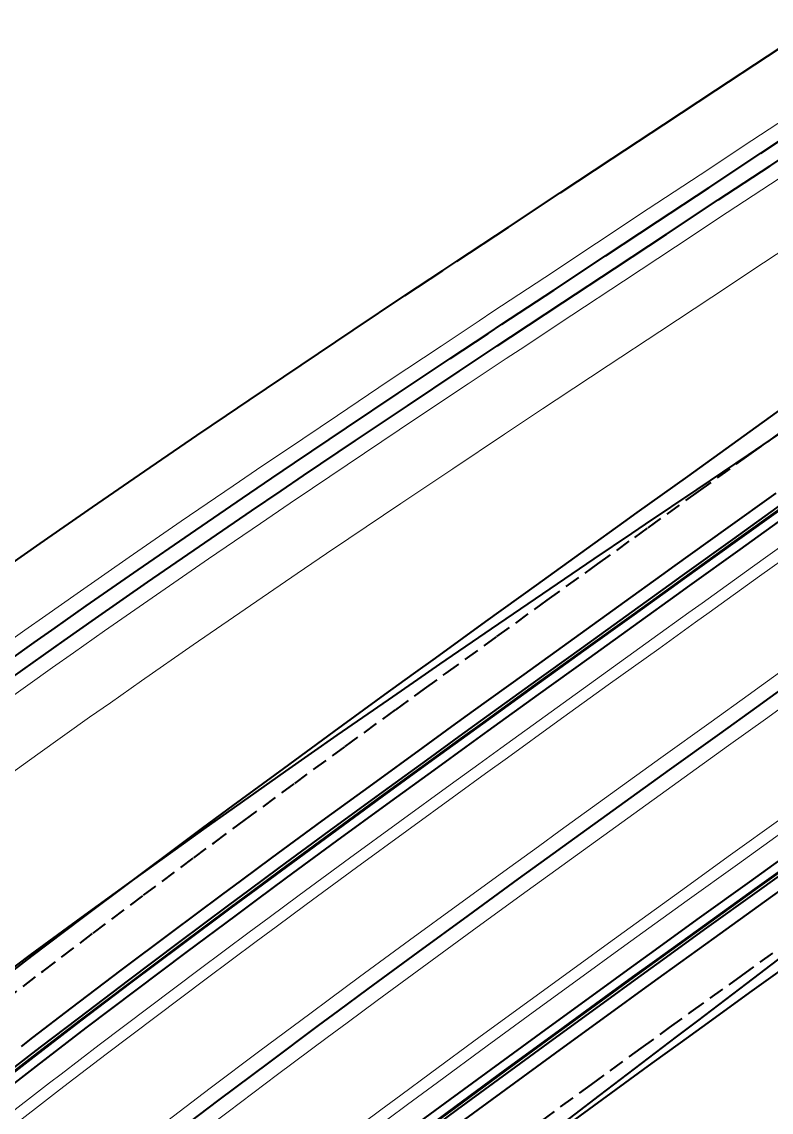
# Model space of a CAD drawing. Header units: feet. Extents: x 85617 to 85865, y 436878 to 437298.
# Drawn here: x 85752.78 to 85776.94, y 437215.53 to 437250.68 of the extents above; entities that cross this region are included whole.
import ezdxf

# ---------------------------------------------------------------- set-up
doc = ezdxf.new("R2010")
doc.units = ezdxf.units.FT
doc.header["$MEASUREMENT"] = 0
for name, pattern in [('( Dashed )', [0.75, 0.5, -0.25]), ('AM-AS', [16, 10, -2, 2, -2]), ('BV-GELEIDERAIL', [16, 10, -3, -3]), ('VW-3-3_STREEP15-N', [6, 3, -3]), ('VW-DOORGETROKKEN_015-N', [0])]:
    doc.linetypes.add(name, pattern=pattern)
for name, color, linetype, lineweight in [('N-WE-AM-AS-G', 10, 'AM-AS', 13), ('N-WE-BV-GELEIDECONSTRUCTIE_ACHTERZIJDE-G', 210, 'Continuous', 40), ('N-WE-BV-GELEIDECONSTRUCTIE_GELEIDERAIL-G', 210, 'BV-GELEIDERAIL', 40), ('N-WE-BV-GELEIDECONSTRUCTIE_UITBUIGING-G', 30, '( Dashed )', 40), ('N-WE-BV-GELEIDECONSTRUCTIE_VOORZIJDE-G', 210, 'Continuous', 40), ('N-WE-GW-BERM-G', 90, 'Continuous', 40), ('N-WE-GW-GRONDWERKLIJN_TEEN-G', 90, 'Continuous', 0), ('N-WE-GW-WATERGANG_BODEM-G', 90, 'Continuous', 40), ('N-WE-GW-WATERGANG_INSTEEK-G', 90, 'Continuous', 40), ('N-WE-GW-WATERGANG_WATERLIJN_WINTERPEIL-G', 7, 'Continuous', 0), ('N-WE-GW-ZANDLIJN-G', 20, 'Continuous', 40), ('N-WE-VH-KANTVERHARDING-G', 7, 'Continuous', 0), ('N-WE-VH-VERHARDING_KNIKLIJN-G', 251, 'Continuous', 40), ('N-WE-VW-MARKERING_LANGS_STREEP_33_015-G', 7, 'VW-3-3_STREEP15-N', 0), ('N-WE-VW-MARKERING_LANGS_STREEP_DOORGETROKKEN_015-G', 7, 'VW-DOORGETROKKEN_015-N', 0)]:
    doc.layers.add(name, color=color, linetype=linetype, lineweight=lineweight)

msp = doc.modelspace()

# ---------------------------------------------------------------- linework, layer by layer
at = {"layer": 'N-WE-AM-AS-G'}
msp.add_polyline3d([(85758.345, 437215.325, 2.875), (85760.341, 437216.829, 2.849), (85762.345, 437218.324, 2.82), (85762.988, 437218.801, 2.81), (85764.356, 437219.81, 2.789), (85766.372, 437221.288, 2.755), (85768.393, 437222.76, 2.719), (85769.715, 437223.719, 2.694), (85770.417, 437224.227, 2.68), (85772.444, 437225.69, 2.639), (85774.473, 437227.151, 2.595), (85776.476, 437228.591, 2.549), (85776.503, 437228.61, 2.549), (85778.533, 437230.07, 2.5)], dxfattribs=at)
at = {"layer": 'N-WE-BV-GELEIDECONSTRUCTIE_ACHTERZIJDE-G'}
for points in [[(85752.766, 437217.657, 2.707), (85753.141, 437217.946, 2.703), (85754.374, 437218.888, 2.689), (85755.987, 437220.11, 2.669), (85757.603, 437221.324, 2.647), (85759.223, 437222.531, 2.624), (85759.872, 437223.012, 2.614), (85760.845, 437223.731, 2.599), (85762.468, 437224.924, 2.573), (85764.094, 437226.112, 2.545), (85765.72, 437227.294, 2.515), (85766.642, 437227.963, 2.498), (85767.347, 437228.473, 2.484), (85768.974, 437229.647, 2.451), (85770.601, 437230.819, 2.417), (85772.226, 437231.989, 2.381), (85773.418, 437232.845, 2.353), (85773.851, 437233.156, 2.343), (85775.475, 437234.324, 2.304), (85775.475, 437234.324, 2.304), (85777.099, 437235.491, 2.264)], [(85752.766, 437217.657, 3.497), (85753.141, 437217.946, 3.493), (85754.374, 437218.888, 3.479), (85755.987, 437220.11, 3.459), (85757.603, 437221.324, 3.437), (85759.223, 437222.531, 3.414), (85759.872, 437223.012, 3.404), (85760.845, 437223.731, 3.389), (85762.468, 437224.924, 3.363), (85764.094, 437226.112, 3.335), (85765.72, 437227.294, 3.305), (85766.642, 437227.963, 3.288), (85767.347, 437228.473, 3.274), (85768.974, 437229.647, 3.241), (85770.601, 437230.819, 3.207), (85772.226, 437231.989, 3.171), (85773.418, 437232.845, 3.143), (85773.851, 437233.156, 3.133), (85775.475, 437234.324, 3.094), (85775.475, 437234.324, 3.094), (85777.099, 437235.491, 3.054)], [(85767.062, 437215.296, 2.599), (85768.661, 437216.471, 2.573), (85770.266, 437217.644, 2.545), (85771.874, 437218.814, 2.515), (85772.788, 437219.476, 2.498), (85773.487, 437219.982, 2.484), (85775.103, 437221.148, 2.451), (85776.722, 437222.315, 2.417), (85778.343, 437223.481, 2.381)], [(85767.062, 437215.296, 3.389), (85768.661, 437216.471, 3.363), (85770.266, 437217.644, 3.335), (85771.874, 437218.814, 3.305), (85772.788, 437219.476, 3.288), (85773.487, 437219.982, 3.274), (85775.103, 437221.148, 3.241), (85776.722, 437222.315, 3.207), (85778.343, 437223.481, 3.171)]]:
    msp.add_polyline3d(points, dxfattribs=at)
at = {"layer": 'N-WE-BV-GELEIDECONSTRUCTIE_GELEIDERAIL-G'}
for points in [[(85751.407, 437216.101, 2.744), (85753.01, 437217.34, 2.727), (85753.385, 437217.628, 2.723), (85754.617, 437218.57, 2.709), (85756.228, 437219.791, 2.689), (85757.843, 437221.004, 2.667), (85759.461, 437222.21, 2.644), (85760.11, 437222.69, 2.634), (85761.082, 437223.409, 2.619), (85762.705, 437224.601, 2.593), (85764.329, 437225.788, 2.565), (85765.955, 437226.971, 2.535), (85766.877, 437227.639, 2.518), (85767.581, 437228.149, 2.504), (85769.208, 437229.323, 2.471), (85770.834, 437230.495, 2.437), (85772.46, 437231.664, 2.401), (85773.652, 437232.521, 2.373), (85774.084, 437232.832, 2.363), (85775.708, 437233.999, 2.324), (85775.708, 437233.999, 2.324), (85777.332, 437235.166, 2.284)], [(85765.867, 437214.911, 2.634), (85766.825, 437215.618, 2.619), (85768.425, 437216.794, 2.593), (85770.03, 437217.967, 2.565), (85771.639, 437219.137, 2.535), (85772.554, 437219.8, 2.518), (85773.253, 437220.306, 2.504), (85774.869, 437221.473, 2.471), (85776.488, 437222.639, 2.437), (85778.11, 437223.806, 2.401)]]:
    msp.add_polyline3d(points, dxfattribs=at)
at = {"layer": 'N-WE-BV-GELEIDECONSTRUCTIE_UITBUIGING-G'}
for points in [[(85752.228, 437219.136, 2.628), (85753.466, 437220.082, 2.614), (85755.084, 437221.308, 2.594), (85756.705, 437222.526, 2.572), (85758.329, 437223.735, 2.549), (85758.979, 437224.218, 2.539), (85759.955, 437224.938, 2.524), (85761.582, 437226.134, 2.498), (85763.21, 437227.324, 2.47), (85764.839, 437228.508, 2.44), (85765.763, 437229.178, 2.423), (85766.468, 437229.688, 2.409), (85768.097, 437230.864, 2.376), (85769.724, 437232.037, 2.342), (85771.351, 437233.207, 2.306), (85772.543, 437234.063, 2.278), (85772.975, 437234.374, 2.268), (85774.599, 437235.542, 2.229), (85774.599, 437235.542, 2.229), (85776.223, 437236.709, 2.189), (85777.847, 437237.877, 2.149)], [(85769.548, 437215.261, 2.498), (85771.149, 437216.432, 2.47), (85772.755, 437217.6, 2.44), (85773.668, 437218.261, 2.423), (85774.366, 437218.766, 2.409), (85775.98, 437219.932, 2.376), (85777.598, 437221.097, 2.342)]]:
    msp.add_polyline3d(points, dxfattribs=at)
at = {"layer": 'N-WE-BV-GELEIDECONSTRUCTIE_VOORZIJDE-G'}
for points in [[(85751.653, 437215.785, 2.764), (85753.254, 437217.023, 2.747), (85753.628, 437217.311, 2.743), (85754.859, 437218.252, 2.729), (85756.469, 437219.472, 2.709), (85758.083, 437220.684, 2.687), (85759.7, 437221.889, 2.664), (85760.348, 437222.369, 2.654), (85761.319, 437223.087, 2.639), (85762.941, 437224.279, 2.613), (85764.565, 437225.465, 2.585), (85766.19, 437226.647, 2.555), (85767.112, 437227.315, 2.538), (85767.816, 437227.824, 2.524), (85769.442, 437228.999, 2.491), (85771.068, 437230.17, 2.457), (85772.693, 437231.339, 2.421), (85773.885, 437232.196, 2.393), (85774.318, 437232.507, 2.383), (85775.942, 437233.674, 2.344), (85775.942, 437233.674, 2.344), (85777.566, 437234.842, 2.304)], [(85751.653, 437215.785, 3.514), (85753.254, 437217.023, 3.497), (85753.628, 437217.311, 3.493), (85754.859, 437218.252, 3.479), (85756.469, 437219.472, 3.459), (85758.083, 437220.684, 3.437), (85759.7, 437221.889, 3.414), (85760.348, 437222.369, 3.404), (85761.319, 437223.087, 3.389), (85762.941, 437224.279, 3.363), (85764.565, 437225.465, 3.335), (85766.19, 437226.647, 3.305), (85767.112, 437227.315, 3.288), (85767.816, 437227.824, 3.274), (85769.442, 437228.999, 3.241), (85771.068, 437230.17, 3.207), (85772.693, 437231.339, 3.171), (85773.885, 437232.196, 3.143), (85774.318, 437232.507, 3.133), (85775.942, 437233.674, 3.094), (85775.942, 437233.674, 3.094), (85777.566, 437234.842, 3.054)], [(85765.629, 437215.232, 2.654), (85766.587, 437215.94, 2.639), (85768.189, 437217.117, 2.613), (85769.795, 437218.29, 2.585), (85771.405, 437219.461, 2.555), (85772.319, 437220.124, 2.538), (85773.018, 437220.63, 2.524), (85774.635, 437221.797, 2.491), (85776.255, 437222.964, 2.457), (85777.876, 437224.131, 2.421)], [(85765.629, 437215.232, 3.404), (85766.587, 437215.94, 3.389), (85768.189, 437217.117, 3.363), (85769.795, 437218.29, 3.335), (85771.405, 437219.461, 3.305), (85772.319, 437220.124, 3.288), (85773.018, 437220.63, 3.274), (85774.635, 437221.797, 3.241), (85776.255, 437222.964, 3.207), (85777.876, 437224.131, 3.171)]]:
    msp.add_polyline3d(points, dxfattribs=at)
at = {"layer": 'N-WE-GW-BERM-G'}
for points in [[(85751.863, 437219.612, 2.598), (85753.102, 437220.559, 2.584), (85754.722, 437221.787, 2.564), (85756.346, 437223.006, 2.542), (85757.971, 437224.217, 2.519), (85758.622, 437224.7, 2.509), (85759.599, 437225.421, 2.494), (85761.227, 437226.618, 2.468), (85762.857, 437227.809, 2.44), (85764.487, 437228.994, 2.41), (85765.411, 437229.664, 2.393), (85766.117, 437230.174, 2.379), (85767.746, 437231.351, 2.346), (85769.374, 437232.524, 2.312), (85771, 437233.694, 2.276), (85772.192, 437234.551, 2.248), (85772.625, 437234.862, 2.238), (85774.249, 437236.029, 2.199), (85774.249, 437236.029, 2.199), (85775.873, 437237.196, 2.159), (85777.497, 437238.364, 2.119)], [(85769.903, 437214.777, 2.468), (85771.503, 437215.947, 2.44), (85773.108, 437217.114, 2.41), (85774.02, 437217.775, 2.393), (85774.717, 437218.28, 2.379), (85776.331, 437219.445, 2.346), (85777.949, 437220.61, 2.312)]]:
    msp.add_polyline3d(points, dxfattribs=at)
at = {"layer": 'N-WE-GW-GRONDWERKLIJN_TEEN-G'}
msp.add_polyline3d([(85751.634, 437225.88, 0), (85753.3, 437227.078, 0), (85754.968, 437228.263, 0), (85755.637, 437228.734, 0), (85756.639, 437229.436, 0), (85758.31, 437230.599, 0), (85759.983, 437231.752, 0), (85761.656, 437232.895, 0), (85762.604, 437233.54, 0), (85763.329, 437234.03, 0), (85765.001, 437235.157, 0), (85766.673, 437236.276, 0), (85768.343, 437237.389, 0), (85769.568, 437238.202, 0), (85770.012, 437238.496, 0), (85771.682, 437239.6, 0), (85771.682, 437239.6, 0), (85773.352, 437240.702, 0), (85775.023, 437241.805, 0), (85776.694, 437242.907, 0), (85778.364, 437244.01, 0)], dxfattribs=at)
at = {"layer": 'N-WE-GW-WATERGANG_BODEM-G'}
for points in [[(85751.503, 437229.48, -1.25), (85753.18, 437230.672, -1.25), (85753.852, 437231.145, -1.25), (85754.859, 437231.851, -1.25), (85756.537, 437233.019, -1.25), (85758.216, 437234.176, -1.25), (85759.894, 437235.323, -1.25), (85760.845, 437235.97, -1.25), (85761.571, 437236.461, -1.25), (85763.246, 437237.59, -1.25), (85764.92, 437238.711, -1.25), (85766.592, 437239.825, -1.25), (85767.817, 437240.638, -1.25), (85768.261, 437240.932, -1.25), (85769.931, 437242.036, -1.25), (85769.931, 437242.036, -1.25), (85771.601, 437243.138, -1.25), (85773.272, 437244.241, -1.25), (85774.943, 437245.343, -1.25), (85776.613, 437246.446, -1.25), (85778.284, 437247.548, -1.25)], [(85751.803, 437229.08, -1.25), (85753.478, 437230.27, -1.25), (85754.149, 437230.743, -1.25), (85755.155, 437231.449, -1.25), (85756.833, 437232.616, -1.25), (85758.51, 437233.772, -1.25), (85760.187, 437234.919, -1.25), (85761.138, 437235.565, -1.25), (85761.864, 437236.056, -1.25), (85763.539, 437237.185, -1.25), (85765.212, 437238.305, -1.25), (85766.884, 437239.419, -1.25), (85768.108, 437240.232, -1.25), (85768.553, 437240.526, -1.25), (85770.223, 437241.63, -1.25), (85770.223, 437241.63, -1.25), (85771.893, 437242.732, -1.25), (85773.564, 437243.835, -1.25), (85775.235, 437244.937, -1.25), (85776.905, 437246.04, -1.25), (85778.576, 437247.142, -1.25)]]:
    msp.add_polyline3d(points, dxfattribs=at)
at = {"layer": 'N-WE-GW-WATERGANG_INSTEEK-G'}
msp.add_polyline3d([(85752.365, 437233.155, 0), (85753.375, 437233.863, 0), (85755.06, 437235.036, 0), (85756.743, 437236.197, 0), (85758.425, 437237.347, 0), (85759.378, 437237.994, 0), (85760.106, 437238.487, 0), (85761.784, 437239.618, 0), (85763.46, 437240.74, 0), (85765.132, 437241.855, 0), (85766.357, 437242.668, 0), (85766.802, 437242.962, 0), (85768.472, 437244.066, 0), (85768.472, 437244.066, 0), (85770.142, 437245.168, 0), (85771.813, 437246.271, 0), (85773.483, 437247.373, 0), (85775.154, 437248.476, 0), (85776.825, 437249.578, 0), (85778.495, 437250.68, 0)], dxfattribs=at)
at = {"layer": 'N-WE-GW-WATERGANG_WATERLIJN_WINTERPEIL-G'}
for points in [[(85751.204, 437229.88, -1), (85752.882, 437231.073, -1), (85753.555, 437231.547, -1), (85754.562, 437232.254, -1), (85756.242, 437233.422, -1), (85757.921, 437234.58, -1), (85759.6, 437235.728, -1), (85760.551, 437236.374, -1), (85761.278, 437236.866, -1), (85762.954, 437237.996, -1), (85764.628, 437239.117, -1), (85766.3, 437240.231, -1), (85767.525, 437241.044, -1), (85767.969, 437241.338, -1), (85769.639, 437242.442, -1), (85769.639, 437242.442, -1), (85771.31, 437243.544, -1), (85772.98, 437244.647, -1), (85774.651, 437245.749, -1), (85776.322, 437246.852, -1), (85777.992, 437247.954, -1)], [(85752.102, 437228.679, -1), (85753.776, 437229.869, -1), (85754.447, 437230.341, -1), (85755.452, 437231.046, -1), (85757.128, 437232.212, -1), (85758.805, 437233.368, -1), (85760.481, 437234.514, -1), (85761.431, 437235.16, -1), (85762.157, 437235.651, -1), (85763.831, 437236.779, -1), (85765.505, 437237.9, -1), (85767.176, 437239.013, -1), (85768.4, 437239.826, -1), (85768.845, 437240.12, -1), (85770.514, 437241.224, -1), (85770.515, 437241.224, -1), (85772.185, 437242.326, -1), (85773.856, 437243.429, -1), (85775.526, 437244.531, -1), (85777.197, 437245.634, -1)]]:
    msp.add_polyline3d(points, dxfattribs=at)
at = {"layer": 'N-WE-GW-ZANDLIJN-G'}
for points in [[(85751.814, 437219.676, 0), (85753.066, 437220.606, 0), (85754.705, 437221.81, 0), (85756.347, 437223.004, 0), (85757.994, 437224.187, 0), (85758.653, 437224.658, 0), (85759.643, 437225.361, 0), (85761.295, 437226.525, 0), (85762.949, 437227.682, 0), (85764.605, 437228.831, 0), (85765.544, 437229.48, 0), (85766.262, 437229.974, 0), (85767.92, 437231.11, 0), (85769.578, 437232.241, 0), (85771.235, 437233.367, 0), (85772.451, 437234.19, 0), (85772.893, 437234.489, 0), (85774.551, 437235.608, 0), (85774.551, 437235.609, 0), (85776.21, 437236.727, 0), (85777.869, 437237.846, 0)], [(85751.814, 437219.676, 0), (85753.066, 437220.606, 0), (85754.705, 437221.81, 0), (85756.347, 437223.004, 0), (85757.994, 437224.187, 0), (85758.653, 437224.658, 0), (85759.643, 437225.361, 0), (85761.295, 437226.525, 0), (85762.949, 437227.682, 0), (85764.605, 437228.831, 0), (85765.544, 437229.48, 0), (85766.262, 437229.974, 0), (85767.92, 437231.11, 0), (85769.578, 437232.241, 0), (85771.235, 437233.367, 0), (85772.451, 437234.19, 0), (85772.893, 437234.489, 0), (85774.551, 437235.608, 0), (85774.551, 437235.609, 0), (85776.21, 437236.727, 0), (85777.869, 437237.846, 0)], [(85751.462, 437216.03, 1.801), (85753.064, 437217.269, 1.784), (85753.439, 437217.557, 1.78), (85754.671, 437218.499, 1.766), (85756.282, 437219.72, 1.746), (85757.896, 437220.933, 1.724), (85759.514, 437222.138, 1.701), (85760.163, 437222.619, 1.691), (85761.135, 437223.337, 1.676), (85762.758, 437224.529, 1.65), (85764.382, 437225.716, 1.622), (85766.007, 437226.898, 1.592), (85766.929, 437227.567, 1.575), (85767.634, 437228.076, 1.561), (85769.26, 437229.251, 1.528), (85770.886, 437230.422, 1.494), (85772.512, 437231.591, 1.458), (85773.704, 437232.448, 1.43), (85774.136, 437232.759, 1.42), (85775.76, 437233.927, 1.381), (85775.76, 437233.927, 1.381), (85777.384, 437235.094, 1.341)], [(85751.462, 437216.03, 1.801), (85753.064, 437217.269, 1.784), (85753.439, 437217.557, 1.78), (85754.671, 437218.499, 1.766), (85756.282, 437219.72, 1.746), (85757.896, 437220.933, 1.724), (85759.514, 437222.138, 1.701), (85760.163, 437222.619, 1.691), (85761.135, 437223.337, 1.676), (85762.758, 437224.529, 1.65), (85764.382, 437225.716, 1.622), (85766.007, 437226.898, 1.592), (85766.929, 437227.567, 1.575), (85767.634, 437228.076, 1.561), (85769.26, 437229.251, 1.528), (85770.886, 437230.422, 1.494), (85772.512, 437231.591, 1.458), (85773.704, 437232.448, 1.43), (85774.136, 437232.759, 1.42), (85775.76, 437233.927, 1.381), (85775.76, 437233.927, 1.381), (85777.384, 437235.094, 1.341)], [(85751.478, 437216.01, 1.802), (85753.08, 437217.249, 1.785), (85753.454, 437217.537, 1.781), (85754.686, 437218.479, 1.766), (85756.297, 437219.7, 1.746), (85757.912, 437220.912, 1.725), (85759.529, 437222.118, 1.702), (85760.178, 437222.598, 1.692), (85761.15, 437223.316, 1.677), (85762.773, 437224.509, 1.65), (85764.397, 437225.696, 1.622), (85766.022, 437226.878, 1.593), (85766.944, 437227.546, 1.575), (85767.649, 437228.056, 1.562), (85769.275, 437229.23, 1.529), (85770.901, 437230.402, 1.494), (85772.527, 437231.571, 1.458), (85773.718, 437232.428, 1.431), (85774.151, 437232.739, 1.421), (85775.775, 437233.906, 1.382), (85775.775, 437233.906, 1.382), (85777.399, 437235.073, 1.342)], [(85751.478, 437216.01, 1.802), (85753.08, 437217.249, 1.785), (85753.454, 437217.537, 1.781), (85754.686, 437218.479, 1.766), (85756.297, 437219.7, 1.746), (85757.912, 437220.912, 1.725), (85759.529, 437222.118, 1.702), (85760.178, 437222.598, 1.692), (85761.15, 437223.316, 1.677), (85762.773, 437224.509, 1.65), (85764.397, 437225.696, 1.622), (85766.022, 437226.878, 1.593), (85766.944, 437227.546, 1.575), (85767.649, 437228.056, 1.562), (85769.275, 437229.23, 1.529), (85770.901, 437230.402, 1.494), (85772.527, 437231.571, 1.458), (85773.718, 437232.428, 1.431), (85774.151, 437232.739, 1.421), (85775.775, 437233.906, 1.382), (85775.775, 437233.906, 1.382), (85777.399, 437235.073, 1.342)], [(85757.548, 437214.72, 1.884), (85759.142, 437215.928, 1.864), (85760.742, 437217.129, 1.843), (85762.345, 437218.324, 1.82), (85762.988, 437218.801, 1.81), (85763.953, 437219.513, 1.795), (85765.565, 437220.698, 1.768), (85767.18, 437221.878, 1.74), (85768.797, 437223.054, 1.711), (85769.715, 437223.719, 1.693), (85770.417, 437224.227, 1.68), (85772.039, 437225.398, 1.647), (85773.661, 437226.567, 1.612), (85775.285, 437227.735, 1.576), (85776.476, 437228.591, 1.549), (85776.909, 437228.902, 1.539), (85778.533, 437230.07, 1.5)], [(85757.548, 437214.72, 1.884), (85759.142, 437215.928, 1.864), (85760.742, 437217.129, 1.843), (85762.345, 437218.324, 1.82), (85762.988, 437218.801, 1.81), (85763.953, 437219.513, 1.795), (85765.565, 437220.698, 1.768), (85767.18, 437221.878, 1.74), (85768.797, 437223.054, 1.711), (85769.715, 437223.719, 1.693), (85770.417, 437224.227, 1.68), (85772.039, 437225.398, 1.647), (85773.661, 437226.567, 1.612), (85775.285, 437227.735, 1.576), (85776.476, 437228.591, 1.549), (85776.909, 437228.902, 1.539), (85778.533, 437230.07, 1.5)], [(85765.799, 437215.003, 1.692), (85766.757, 437215.71, 1.677), (85768.357, 437216.886, 1.65), (85769.963, 437218.06, 1.622), (85771.572, 437219.23, 1.593), (85772.486, 437219.893, 1.575), (85773.185, 437220.398, 1.562), (85774.802, 437221.566, 1.529), (85776.421, 437222.732, 1.494), (85778.043, 437223.899, 1.458)], [(85765.799, 437215.003, 1.692), (85766.757, 437215.71, 1.677), (85768.357, 437216.886, 1.65), (85769.963, 437218.06, 1.622), (85771.572, 437219.23, 1.593), (85772.486, 437219.893, 1.575), (85773.185, 437220.398, 1.562), (85774.802, 437221.566, 1.529), (85776.421, 437222.732, 1.494), (85778.043, 437223.899, 1.458)], [(85765.814, 437214.983, 1.691), (85766.772, 437215.69, 1.676), (85768.372, 437216.866, 1.65), (85769.978, 437218.039, 1.622), (85771.587, 437219.209, 1.592), (85772.501, 437219.872, 1.575), (85773.2, 437220.378, 1.561), (85774.817, 437221.545, 1.528), (85776.436, 437222.712, 1.494), (85778.058, 437223.878, 1.458)], [(85765.814, 437214.983, 1.691), (85766.772, 437215.69, 1.676), (85768.372, 437216.866, 1.65), (85769.978, 437218.039, 1.622), (85771.587, 437219.209, 1.592), (85772.501, 437219.872, 1.575), (85773.2, 437220.378, 1.561), (85774.817, 437221.545, 1.528), (85776.436, 437222.712, 1.494), (85778.058, 437223.878, 1.458)], [(85769.835, 437214.87, 0), (85771.41, 437216.073, 0), (85772.99, 437217.277, 0), (85773.886, 437217.959, 0), (85774.572, 437218.481, 0), (85776.158, 437219.686, 0), (85777.745, 437220.893, 0)], [(85769.835, 437214.87, 0), (85771.41, 437216.073, 0), (85772.99, 437217.277, 0), (85773.886, 437217.959, 0), (85774.572, 437218.481, 0), (85776.158, 437219.686, 0), (85777.745, 437220.893, 0)]]:
    msp.add_polyline3d(points, dxfattribs=at)
at = {"layer": 'N-WE-VH-KANTVERHARDING-G'}
for points in [[(85752.076, 437215.241, 2.826), (85753.674, 437216.477, 2.809), (85754.048, 437216.764, 2.805), (85755.277, 437217.703, 2.791), (85756.884, 437218.922, 2.771), (85758.495, 437220.132, 2.749), (85760.11, 437221.335, 2.726), (85760.758, 437221.815, 2.717), (85761.728, 437222.532, 2.701), (85763.349, 437223.723, 2.675), (85764.971, 437224.908, 2.647), (85766.595, 437226.089, 2.617), (85767.516, 437226.757, 2.6), (85768.22, 437227.266, 2.586), (85769.845, 437228.44, 2.553), (85771.471, 437229.611, 2.519), (85773.096, 437230.78, 2.483), (85774.287, 437231.636, 2.456), (85774.72, 437231.947, 2.445), (85776.344, 437233.115, 2.406), (85776.344, 437233.115, 2.406), (85777.968, 437234.282, 2.366)], [(85764.58, 437215.313, 2.726), (85765.219, 437215.786, 2.717), (85766.178, 437216.495, 2.701), (85767.781, 437217.673, 2.675), (85769.389, 437218.847, 2.647), (85771, 437220.019, 2.617), (85771.915, 437220.682, 2.6), (85772.614, 437221.188, 2.586), (85774.232, 437222.356, 2.553), (85775.852, 437223.523, 2.519), (85777.474, 437224.69, 2.483)]]:
    msp.add_polyline3d(points, dxfattribs=at)
at = {"layer": 'N-WE-VH-VERHARDING_KNIKLIJN-G'}
msp.add_polyline3d([(85757.548, 437214.72, 2.885), (85759.142, 437215.928, 2.865), (85760.742, 437217.129, 2.843), (85762.345, 437218.324, 2.82), (85762.988, 437218.801, 2.81), (85763.953, 437219.513, 2.795), (85765.565, 437220.698, 2.769), (85767.18, 437221.878, 2.741), (85768.797, 437223.054, 2.711), (85769.715, 437223.719, 2.694), (85770.417, 437224.227, 2.68), (85772.039, 437225.398, 2.647), (85773.661, 437226.567, 2.613), (85775.285, 437227.735, 2.577), (85776.476, 437228.591, 2.549), (85776.909, 437228.902, 2.539), (85778.533, 437230.07, 2.5)], dxfattribs=at)
at = {"layer": 'N-WE-VW-MARKERING_LANGS_STREEP_33_015-G'}
for points in [[(85752.306, 437214.945, 2.836), (85753.902, 437216.18, 2.819), (85754.276, 437216.467, 2.815), (85755.504, 437217.405, 2.8), (85757.11, 437218.622, 2.78), (85758.72, 437219.832, 2.759), (85760.334, 437221.034, 2.736), (85760.981, 437221.513, 2.726), (85761.951, 437222.23, 2.711), (85763.57, 437223.42, 2.684), (85765.192, 437224.605, 2.656), (85766.815, 437225.785, 2.627), (85767.736, 437226.453, 2.609), (85768.439, 437226.962, 2.596), (85770.064, 437228.135, 2.563), (85771.69, 437229.306, 2.528), (85773.315, 437230.475, 2.492), (85774.506, 437231.332, 2.465), (85774.939, 437231.643, 2.455), (85776.563, 437232.81, 2.416), (85776.563, 437232.81, 2.416), (85778.187, 437233.977, 2.376)], [(85762.763, 437214.426, 2.759), (85764.357, 437215.614, 2.736), (85764.996, 437216.088, 2.726), (85765.956, 437216.797, 2.711), (85767.56, 437217.975, 2.684), (85769.168, 437219.15, 2.656), (85770.779, 437220.322, 2.627), (85771.695, 437220.986, 2.609), (85772.395, 437221.492, 2.596), (85774.013, 437222.66, 2.563), (85775.633, 437223.828, 2.528), (85777.255, 437224.995, 2.492)]]:
    msp.add_polyline3d(points, dxfattribs=at)
at = {"layer": 'N-WE-VW-MARKERING_LANGS_STREEP_DOORGETROKKEN_015-G'}
for points in [[(85757.261, 437215.098, 2.873), (85758.856, 437216.307, 2.853), (85760.457, 437217.509, 2.831), (85762.062, 437218.705, 2.808), (85762.706, 437219.182, 2.798), (85763.671, 437219.896, 2.783), (85765.284, 437221.081, 2.757), (85766.9, 437222.261, 2.729), (85768.518, 437223.438, 2.699), (85769.437, 437224.104, 2.682), (85770.139, 437224.612, 2.668), (85771.761, 437225.783, 2.635), (85773.384, 437226.952, 2.601), (85775.008, 437228.121, 2.565), (85776.199, 437228.977, 2.538), (85776.632, 437229.288, 2.527), (85778.255, 437230.455, 2.488)], [(85757.836, 437214.342, 2.873), (85759.429, 437215.549, 2.853), (85761.026, 437216.749, 2.831), (85762.628, 437217.943, 2.808), (85763.271, 437218.419, 2.798), (85764.235, 437219.131, 2.783), (85765.846, 437220.314, 2.757), (85767.46, 437221.494, 2.729), (85769.076, 437222.669, 2.699), (85769.994, 437223.335, 2.682), (85770.695, 437223.842, 2.668), (85772.316, 437225.013, 2.635), (85773.939, 437226.181, 2.601), (85775.562, 437227.349, 2.565), (85776.753, 437228.206, 2.538), (85777.186, 437228.517, 2.527)]]:
    msp.add_polyline3d(points, dxfattribs=at)

doc.saveas('drawing.dxf')
